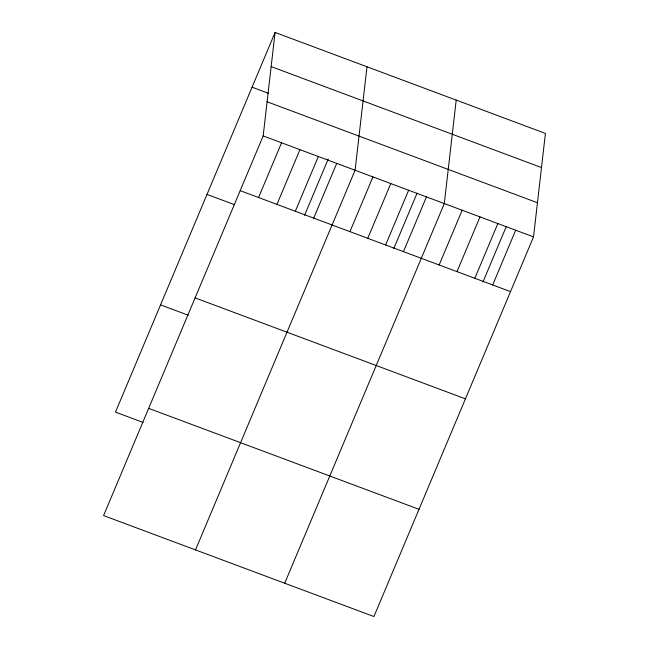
<?xml version="1.0" encoding="UTF-8"?>
<svg xmlns="http://www.w3.org/2000/svg" width="649" height="649" viewBox="0 0 649 649"><rect width="100%" height="100%" fill="white"/><g stroke="black" fill="none" stroke-linecap="round" stroke-linejoin="round"><path stroke-width="0.97" d="M263.178 135.925L275.079 32.45L545.42 133.418L533.519 236.885L373.921 616.55L103.58 515.582L263.178 135.925L533.519 236.885M366.993 66.782L355.092 170.249L195.495 549.914M456.206 100.1L444.305 203.567L284.708 583.232M275.079 32.45L115.481 412.115L143.056 422.41M258.553 197.515L281.561 142.788M276.936 204.386L299.943 149.651M295.319 211.249L318.326 156.523M304.551 215.33L328.216 159.037M313.702 218.113L336.709 163.386M349.925 231.644L372.932 176.917M367.772 238.305L390.779 183.578M385.611 244.973L408.619 190.246M393.756 248.648L417.047 193.248M403.459 251.634L426.458 196.907M439.138 264.962L462.145 210.235M456.985 271.623L479.992 216.896M474.825 278.291L497.832 223.564M482.97 281.966L506.261 226.566M492.672 284.952L515.671 230.225M271.152 66.596L541.493 167.564M252.072 87.177L268.621 93.359M267.104 101.779L537.445 202.739M240.171 190.652L510.512 291.62M206.999 194.408L234.573 204.703M195.098 297.883L465.438 398.843M160.554 304.884L188.129 315.179M148.653 408.359L418.994 509.319"/></g></svg>
